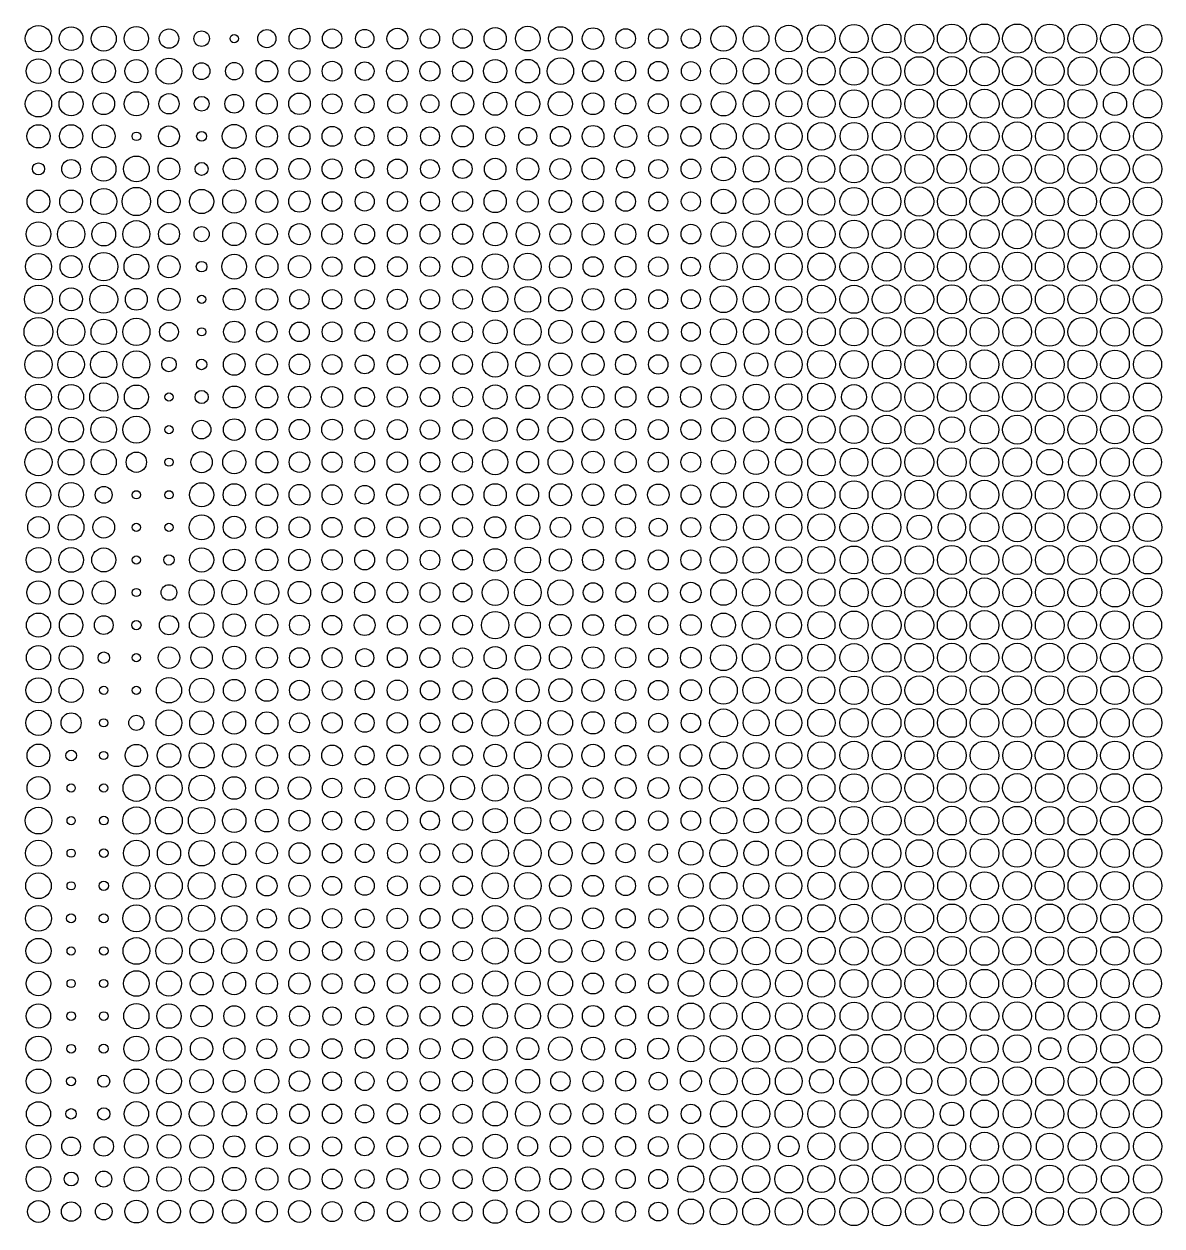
# Model space of a CAD drawing. Header units: millimetres. Extents: x 0 to 15650, y 0 to 8040.
# Drawn here: x 3943 to 5879, y 1999 to 4045 of the extents above; entities that cross this region are included whole.
import ezdxf

# ---------------------------------------------------------------- set-up
doc = ezdxf.new("R2010")
doc.units = ezdxf.units.MM
doc.layers.add('Default', color=7, linetype='Continuous', true_color=0x000000)

msp = doc.modelspace()

# ---------------------------------------------------------------- linework, layer by layer
at = {"layer": 'Default', "color": 0}
for centre, radius in [((3968, 4020), 22.4), ((4023.5, 4020), 20.1), ((4079, 4020), 21.3), ((4134.5, 4020), 20.7), ((4190, 4020), 16.5), ((4245.5, 4020), 13.2), ((4356.5, 4020), 15.5), ((4412, 4020), 17.7), ((4467.5, 4020), 16.5), ((4523, 4020), 15.7), ((4578.5, 4020), 17.6), ((4634, 4020), 16.5), ((4689.5, 4020), 16.5), ((4744.9, 4020), 18.9), ((4800.4, 4020), 21), ((4855.9, 4020), 20.3), ((4911.4, 4020), 18.4), ((4966.9, 4020), 16.7), ((5022.4, 4020), 16.5), ((5077.9, 4020), 16.4), ((5133.4, 4020), 21.5), ((5188.9, 4020), 21.8), ((5244.4, 4020), 22.6), ((5299.9, 4020), 23.4), ((5355.4, 4020), 23.9), ((5410.9, 4020), 24.4), ((5466.4, 4020), 24.6), ((5521.9, 4020), 24.7), ((5577.4, 4020), 24.8), ((5632.9, 4020), 24.8), ((5688.4, 4020), 24.7), ((5743.9, 4020), 24.6), ((5799.4, 4020), 24.5), ((5854.9, 4020), 24.1), ((4301, 4020), 7), ((5410.9, 3964.6), 24.3), ((5466.4, 3964.6), 24.6), ((5521.9, 3964.6), 24.7), ((5577.4, 3964.6), 24.8), ((5632.9, 3964.6), 24.8), ((5688.4, 3964.6), 24.4), ((5743.9, 3964.6), 24.4), ((5799.4, 3964.6), 24.4), ((5854.9, 3964.6), 24.2), ((3968, 3964.6), 21), ((4023.5, 3964.6), 19.9), ((4079, 3964.6), 19.8), ((4134.5, 3964.6), 19.6), ((4190, 3964.6), 22), ((4245.5, 3964.6), 14.2), ((4301, 3964.6), 14.8), ((4356.5, 3964.6), 18.4), ((4412, 3964.6), 17.8), ((4467.5, 3964.6), 16.8), ((4523, 3964.6), 15.9), ((4578.5, 3964.6), 18.2), ((4634, 3964.6), 17), ((4689.5, 3964.6), 17.1), ((4744.9, 3964.6), 19.8), ((4800.4, 3964.6), 20.1), ((4855.9, 3964.6), 22.5), ((4911.4, 3964.6), 17.7), ((4966.9, 3964.6), 17), ((5022.4, 3964.6), 16.7), ((5077.9, 3964.6), 16.2), ((5133.4, 3964.6), 22), ((5188.9, 3964.6), 21.8), ((5244.4, 3964.6), 22.2), ((5299.9, 3964.6), 23.5), ((5355.4, 3964.6), 23.8), ((3968, 3909.1), 22.4), ((4023.5, 3909.1), 20.6), ((4079, 3909.1), 18.5), ((4134.5, 3909.1), 20.6), ((4412, 3909.1), 18.3), ((4689.5, 3909.1), 19.1), ((4744.9, 3909.1), 19.6), ((4800.4, 3909.1), 20.5), ((4855.9, 3909.1), 20.6), ((4911.4, 3909.1), 18.5), ((5133.4, 3909.1), 20.8), ((5188.9, 3909.1), 22.2), ((5244.4, 3909.1), 22), ((5299.9, 3909.1), 23.2), ((5355.4, 3909.1), 23.9), ((5410.9, 3909.1), 24.3), ((5466.4, 3909.1), 24.6), ((5521.9, 3909.1), 24.7), ((5577.4, 3909.1), 24.7), ((5632.9, 3909.1), 24.7), ((5688.4, 3909.1), 24.7), ((5743.9, 3909.1), 24.4), ((5799.4, 3909.1), 19.8), ((5854.9, 3909.1), 24.2), ((4190, 3909.1), 17.2), ((4245.5, 3909.1), 12.6), ((4301, 3909.1), 16), ((4356.5, 3909.1), 17.7), ((4467.5, 3909.1), 16.9), ((4523, 3909.1), 16), ((4578.5, 3909.1), 16.3), ((4634, 3909.1), 15.3), ((4966.9, 3909.1), 17.2), ((5022.4, 3909.1), 17), ((5077.9, 3909.1), 16.8), ((3968, 3853.7), 19.8), ((4023.5, 3853.7), 19.8), ((4079, 3853.7), 19.4), ((4190, 3853.7), 17.7), ((4301, 3853.7), 20.3), ((4356.5, 3853.7), 18.2), ((4412, 3853.7), 17.7), ((4467.5, 3853.7), 17), ((4523, 3853.7), 16.1), ((4578.5, 3853.7), 16.1), ((4634, 3853.7), 16.1), ((4689.5, 3853.7), 18.1), ((4744.9, 3853.7), 15.9), ((4800.4, 3853.7), 15.3), ((4855.9, 3853.7), 17), ((4911.4, 3853.7), 18.5), ((4966.9, 3853.7), 18.8), ((5022.4, 3853.7), 16.5), ((5077.9, 3853.7), 17), ((5133.4, 3853.7), 21.8), ((5188.9, 3853.7), 21.8), ((5244.4, 3853.7), 22.7), ((5299.9, 3853.7), 23.3), ((5355.4, 3853.7), 23.7), ((5410.9, 3853.7), 24.3), ((5466.4, 3853.7), 24.6), ((5521.9, 3853.7), 24.8), ((5577.4, 3853.7), 24.7), ((5632.9, 3853.7), 24.6), ((5688.4, 3853.7), 24.2), ((5743.9, 3853.7), 24.4), ((5799.4, 3853.7), 24.5), ((5854.9, 3853.7), 24.2), ((4134.5, 3853.7), 7.35), ((4245.5, 3853.7), 8.41), ((3968, 3798.2), 10.3), ((4023.5, 3798.2), 16), ((4079, 3798.2), 20.8), ((4134.5, 3798.2), 22), ((4190, 3798.2), 18.5), ((4245.5, 3798.2), 11), ((4301, 3798.2), 18.6), ((4356.5, 3798.2), 17.9), ((4412, 3798.2), 18), ((4467.5, 3798.2), 17), ((4523, 3798.2), 15.6), ((4578.5, 3798.2), 16.8), ((4634, 3798.2), 16), ((4689.5, 3798.2), 16.2), ((4744.9, 3798.2), 18.3), ((4800.4, 3798.2), 18.7), ((4855.9, 3798.2), 17.7), ((4911.4, 3798.2), 18.6), ((4966.9, 3798.2), 15.3), ((5022.4, 3798.2), 16.1), ((5077.9, 3798.2), 16.7), ((5133.4, 3798.2), 20.3), ((5188.9, 3798.2), 22.2), ((5244.4, 3798.2), 22.4), ((5299.9, 3798.2), 23), ((5355.4, 3798.2), 23.8), ((5410.9, 3798.2), 24.4), ((5466.4, 3798.2), 24.6), ((5521.9, 3798.2), 24.8), ((5577.4, 3798.2), 24.5), ((5632.9, 3798.2), 24.2), ((5688.4, 3798.2), 24.6), ((5743.9, 3798.2), 24.6), ((5799.4, 3798.2), 24.5), ((5854.9, 3798.2), 24.3), ((4079, 3742.8), 22.2), ((4134.5, 3742.8), 24.1), ((5188.9, 3742.8), 22), ((5244.4, 3742.8), 23), ((5299.9, 3742.8), 23), ((5355.4, 3742.8), 23.9), ((5410.9, 3742.8), 24.3), ((5466.4, 3742.8), 24.7), ((5521.9, 3742.8), 24.6), ((5577.4, 3742.8), 24.8), ((5632.9, 3742.8), 24.8), ((5688.4, 3742.8), 24.4), ((5743.9, 3742.8), 24.2), ((5799.4, 3742.8), 24.5), ((5854.9, 3742.8), 24.4), ((3968, 3742.8), 19.4), ((4023.5, 3742.8), 19.4), ((4190, 3742.8), 19.1), ((4245.5, 3742.8), 20.6), ((4301, 3742.8), 19.6), ((4356.5, 3742.8), 18.7), ((4412, 3742.8), 18.2), ((4467.5, 3742.8), 16.6), ((4523, 3742.8), 16.3), ((4578.5, 3742.8), 17), ((4634, 3742.8), 16.1), ((4689.5, 3742.8), 17), ((4744.9, 3742.8), 18.9), ((4800.4, 3742.8), 17.9), ((4855.9, 3742.8), 18.9), ((4911.4, 3742.8), 17.3), ((4966.9, 3742.8), 16.7), ((5022.4, 3742.8), 16), ((5077.9, 3742.8), 16.3), ((5133.4, 3742.8), 20.7), ((3968, 3687.3), 21), ((4023.5, 3687.3), 23.2), ((4079, 3687.3), 20.2), ((4134.5, 3687.3), 22.9), ((4190, 3687.3), 17.9), ((4301, 3687.3), 19.6), ((4356.5, 3687.3), 17.9), ((4412, 3687.3), 18), ((4467.5, 3687.3), 17.7), ((4523, 3687.3), 16.7), ((4578.5, 3687.3), 16.9), ((4634, 3687.3), 16.9), ((4689.5, 3687.3), 17.2), ((4744.9, 3687.3), 19.9), ((4800.4, 3687.3), 19.8), ((4855.9, 3687.3), 17.7), ((4911.4, 3687.3), 18.7), ((4966.9, 3687.3), 17.4), ((5022.4, 3687.3), 16.7), ((5077.9, 3687.3), 16.8), ((5133.4, 3687.3), 21), ((5188.9, 3687.3), 22.5), ((5244.4, 3687.3), 22.7), ((5299.9, 3687.3), 23.2), ((5355.4, 3687.3), 23.9), ((5410.9, 3687.3), 24.4), ((5466.4, 3687.3), 24.6), ((5521.9, 3687.3), 24.6), ((5577.4, 3687.3), 24.7), ((5632.9, 3687.3), 24.8), ((5688.4, 3687.3), 24.4), ((5743.9, 3687.3), 24.2), ((5799.4, 3687.3), 24.4), ((5854.9, 3687.3), 24.3), ((4245.5, 3687.3), 12.9), ((3968, 3631.9), 22.2), ((4023.5, 3631.9), 18.8), ((4079, 3631.9), 24.1), ((4134.5, 3631.9), 21), ((4190, 3631.9), 18.8), ((4245.5, 3631.9), 8.98), ((4301, 3631.9), 21), ((4356.5, 3631.9), 18.8), ((4412, 3631.9), 18.9), ((4467.5, 3631.9), 16.7), ((4523, 3631.9), 16.9), ((4578.5, 3631.9), 16.8), ((4634, 3631.9), 16.7), ((4689.5, 3631.9), 17.1), ((4744.9, 3631.9), 22), ((4800.4, 3631.9), 22.9), ((4855.9, 3631.9), 18.6), ((4911.4, 3631.9), 17), ((4966.9, 3631.9), 17.6), ((5022.4, 3631.9), 16.5), ((5077.9, 3631.9), 16.2), ((5133.4, 3631.9), 23.4), ((5188.9, 3631.9), 22.4), ((5244.4, 3631.9), 22.8), ((5299.9, 3631.9), 23.2), ((5355.4, 3631.9), 23.9), ((5410.9, 3631.9), 24.4), ((5466.4, 3631.9), 24.6), ((5521.9, 3631.9), 24.6), ((5577.4, 3631.9), 24.7), ((5632.9, 3631.9), 24.7), ((5688.4, 3631.9), 24.5), ((5743.9, 3631.9), 24.5), ((5799.4, 3631.9), 24.5), ((5854.9, 3631.9), 24.3), ((3968, 3576.4), 24), ((4079, 3576.4), 23.8), ((5299.9, 3576.4), 23.8), ((5355.4, 3576.4), 23.9), ((5410.9, 3576.4), 24.4), ((5466.4, 3576.4), 24.6), ((5521.9, 3576.4), 24.7), ((5577.4, 3576.4), 24.7), ((5632.9, 3576.4), 24.6), ((5688.4, 3576.4), 24.5), ((5743.9, 3576.4), 24.6), ((5799.4, 3576.4), 24.5), ((5854.9, 3576.4), 24.4), ((4023.5, 3576.4), 19.4), ((4134.5, 3576.4), 18.6), ((4190, 3576.4), 18.9), ((4245.5, 3576.4), 7), ((4301, 3576.4), 18.6), ((4356.5, 3576.4), 18.4), ((4412, 3576.4), 16.5), ((4467.5, 3576.4), 16.5), ((4523, 3576.4), 16.4), ((4578.5, 3576.4), 17.2), ((4634, 3576.4), 16.5), ((4689.5, 3576.4), 16.6), ((4744.9, 3576.4), 21.5), ((4800.4, 3576.4), 21.9), ((4855.9, 3576.4), 19.9), ((4911.4, 3576.4), 18.4), ((4966.9, 3576.4), 17.4), ((5022.4, 3576.4), 16.3), ((5077.9, 3576.4), 16.2), ((5133.4, 3576.4), 22.7), ((5188.9, 3576.4), 22.2), ((5244.4, 3576.4), 22.2), ((3968, 3521), 24.6), ((4023.5, 3521), 23.2), ((4079, 3521), 21.6), ((4134.5, 3521), 23.2), ((4301, 3521), 18.2), ((4744.9, 3521), 20.2), ((4800.4, 3521), 22.8), ((4855.9, 3521), 19.8), ((4911.4, 3521), 18.4), ((4966.9, 3521), 17.7), ((5133.4, 3521), 22.2), ((5188.9, 3521), 21.4), ((5244.4, 3521), 22.2), ((5299.9, 3521), 23.7), ((5355.4, 3521), 23.8), ((5410.9, 3521), 24.3), ((5466.4, 3521), 24.6), ((5521.9, 3521), 24.6), ((5577.4, 3521), 24.4), ((5632.9, 3521), 24.5), ((5688.4, 3521), 24.4), ((5743.9, 3521), 24.6), ((5799.4, 3521), 24.4), ((5854.9, 3521), 24.1), ((4190, 3521), 16), ((4245.5, 3521), 7), ((4356.5, 3521), 17.4), ((4412, 3521), 16.7), ((4467.5, 3521), 16.8), ((4523, 3521), 16.5), ((4578.5, 3521), 16.2), ((4634, 3521), 17.4), ((4689.5, 3521), 16.9), ((5022.4, 3521), 16.5), ((5077.9, 3521), 16), ((3968, 3465.5), 23.4), ((4023.5, 3465.5), 22.5), ((4079, 3465.5), 22.4), ((4134.5, 3465.5), 23), ((4190, 3465.5), 12.4), ((4301, 3465.5), 18.5), ((4356.5, 3465.5), 17.9), ((4412, 3465.5), 17.6), ((4467.5, 3465.5), 16.7), ((4523, 3465.5), 16), ((4578.5, 3465.5), 17.2), ((4634, 3465.5), 16.5), ((4689.5, 3465.5), 16.7), ((4744.9, 3465.5), 21.5), ((4800.4, 3465.5), 20.5), ((4855.9, 3465.5), 19.4), ((4911.4, 3465.5), 18.8), ((4966.9, 3465.5), 17.2), ((5022.4, 3465.5), 16.5), ((5077.9, 3465.5), 16.7), ((5133.4, 3465.5), 21), ((5188.9, 3465.5), 19.8), ((5244.4, 3465.5), 22.9), ((5299.9, 3465.5), 23.8), ((5355.4, 3465.5), 23.9), ((5410.9, 3465.5), 24.3), ((5466.4, 3465.5), 24.6), ((5521.9, 3465.5), 24.3), ((5577.4, 3465.5), 24.6), ((5632.9, 3465.5), 24.5), ((5688.4, 3465.5), 24.5), ((5743.9, 3465.5), 24.4), ((5799.4, 3465.5), 24.4), ((5854.9, 3465.5), 23.9), ((4245.5, 3465.5), 8.91), ((3968, 3410.1), 22), ((4023.5, 3410.1), 21.3), ((4079, 3410.1), 23.9), ((4134.5, 3410.1), 20.4), ((4190, 3410.1), 7), ((4245.5, 3410.1), 11.2), ((4301, 3410.1), 18.6), ((4356.5, 3410.1), 18.7), ((4412, 3410.1), 18.5), ((4467.5, 3410.1), 17.8), ((4523, 3410.1), 16.4), ((4578.5, 3410.1), 17.2), ((4634, 3410.1), 16.4), ((4689.5, 3410.1), 16.6), ((4744.9, 3410.1), 20.5), ((4800.4, 3410.1), 19.8), ((4855.9, 3410.1), 21), ((4911.4, 3410.1), 18.5), ((4966.9, 3410.1), 17.5), ((5022.4, 3410.1), 16.9), ((5077.9, 3410.1), 17.7), ((5133.4, 3410.1), 21.1), ((5188.9, 3410.1), 22), ((5244.4, 3410.1), 22.3), ((5299.9, 3410.1), 23.3), ((5355.4, 3410.1), 21), ((5410.9, 3410.1), 24.4), ((5466.4, 3410.1), 24.6), ((5521.9, 3410.1), 24.6), ((5577.4, 3410.1), 24.6), ((5632.9, 3410.1), 24.8), ((5688.4, 3410.1), 24.5), ((5743.9, 3410.1), 24.6), ((5799.4, 3410.1), 24.3), ((5854.9, 3410.1), 23.8), ((3968, 3354.6), 22), ((4023.5, 3354.6), 21), ((4079, 3354.6), 21.8), ((4134.5, 3354.6), 23), ((4855.9, 3354.6), 21), ((5188.9, 3354.6), 21.5), ((5244.4, 3354.6), 22.7), ((5299.9, 3354.6), 23.2), ((5355.4, 3354.6), 23.8), ((5410.9, 3354.6), 24.4), ((5466.4, 3354.6), 24.6), ((5521.9, 3354.6), 21.7), ((5577.4, 3354.6), 24.4), ((5632.9, 3354.6), 24.6), ((5688.4, 3354.6), 24.5), ((5743.9, 3354.6), 24.6), ((5799.4, 3354.6), 24.4), ((5854.9, 3354.6), 24), ((4190, 3354.6), 7), ((4245.5, 3354.6), 15.8), ((4301, 3354.6), 18.4), ((4356.5, 3354.6), 18), ((4412, 3354.6), 17.3), ((4467.5, 3354.6), 17.7), ((4523, 3354.6), 16.5), ((4578.5, 3354.6), 17.1), ((4634, 3354.6), 16.5), ((4689.5, 3354.6), 16.8), ((4744.9, 3354.6), 20.2), ((4800.4, 3354.6), 18), ((4911.4, 3354.6), 18.2), ((4966.9, 3354.6), 17.3), ((5022.4, 3354.6), 17), ((5077.9, 3354.6), 16.9), ((5133.4, 3354.6), 20.1), ((3968, 3299.2), 23), ((4023.5, 3299.2), 21.8), ((4079, 3299.2), 21.3), ((4134.5, 3299.2), 17.3), ((4245.5, 3299.2), 18.1), ((4301, 3299.2), 19.6), ((4356.5, 3299.2), 18.4), ((4412, 3299.2), 17.5), ((4467.5, 3299.2), 17.1), ((4523, 3299.2), 16.8), ((4578.5, 3299.2), 17.4), ((4634, 3299.2), 16.7), ((4689.5, 3299.2), 16.9), ((4744.9, 3299.2), 21.4), ((4800.4, 3299.2), 18.4), ((4855.9, 3299.2), 21), ((4911.4, 3299.2), 18.8), ((4966.9, 3299.2), 18), ((5022.4, 3299.2), 17), ((5077.9, 3299.2), 16.9), ((5133.4, 3299.2), 20.2), ((5188.9, 3299.2), 21), ((5244.4, 3299.2), 22.4), ((5299.9, 3299.2), 23.3), ((5355.4, 3299.2), 23.7), ((5410.9, 3299.2), 24.3), ((5466.4, 3299.2), 24.6), ((5521.9, 3299.2), 24.4), ((5577.4, 3299.2), 24.5), ((5632.9, 3299.2), 24.5), ((5688.4, 3299.2), 21.8), ((5743.9, 3299.2), 23.7), ((5799.4, 3299.2), 24.4), ((5854.9, 3299.2), 23.8), ((4190, 3299.2), 7), ((3968, 3243.7), 21.1), ((4023.5, 3243.7), 21), ((4079, 3243.7), 14.3), ((4245.5, 3243.7), 20.6), ((4301, 3243.7), 18.9), ((4356.5, 3243.7), 18.4), ((4412, 3243.7), 17.7), ((4467.5, 3243.7), 17), ((4523, 3243.7), 16), ((4578.5, 3243.7), 18.2), ((4634, 3243.7), 17.3), ((4689.5, 3243.7), 17.3), ((4744.9, 3243.7), 18.9), ((4800.4, 3243.7), 18.5), ((4855.9, 3243.7), 18.8), ((4911.4, 3243.7), 18.4), ((4966.9, 3243.7), 17.1), ((5022.4, 3243.7), 18.3), ((5077.9, 3243.7), 16.7), ((5133.4, 3243.7), 21.3), ((5188.9, 3243.7), 21.2), ((5244.4, 3243.7), 22), ((5299.9, 3243.7), 23.1), ((5355.4, 3243.7), 23.8), ((5410.9, 3243.7), 24.3), ((5466.4, 3243.7), 24.6), ((5521.9, 3243.7), 24.5), ((5577.4, 3243.7), 24.6), ((5632.9, 3243.7), 24.4), ((5688.4, 3243.7), 24.5), ((5743.9, 3243.7), 24.5), ((5799.4, 3243.7), 24.5), ((5854.9, 3243.7), 22.2), ((4134.5, 3243.7), 7), ((4190, 3243.7), 7), ((5299.9, 3188.3), 23), ((5355.4, 3188.3), 23.9), ((5410.9, 3188.3), 24.2), ((5521.9, 3188.3), 23.3), ((5577.4, 3188.3), 24.6), ((5632.9, 3188.3), 24.4), ((5688.4, 3188.3), 24.5), ((5743.9, 3188.3), 24.5), ((5799.4, 3188.3), 24.5), ((5854.9, 3188.3), 24.3), ((3968, 3188.3), 18.3), ((4023.5, 3188.3), 21.8), ((4079, 3188.3), 18.4), ((4134.5, 3188.3), 7), ((4190, 3188.3), 7), ((4245.5, 3188.3), 21.3), ((4301, 3188.3), 18.9), ((4356.5, 3188.3), 18.2), ((4412, 3188.3), 17.7), ((4467.5, 3188.3), 17), ((4523, 3188.3), 16.4), ((4578.5, 3188.3), 17.7), ((4634, 3188.3), 17.2), ((4689.5, 3188.3), 16.7), ((4744.9, 3188.3), 18.1), ((4800.4, 3188.3), 20.6), ((4855.9, 3188.3), 17.3), ((4911.4, 3188.3), 17.2), ((4966.9, 3188.3), 16.7), ((5022.4, 3188.3), 15.4), ((5077.9, 3188.3), 16.7), ((5133.4, 3188.3), 22.2), ((5188.9, 3188.3), 21.4), ((5244.4, 3188.3), 22.2), ((5466.4, 3188.3), 20.6), ((3968, 3132.8), 21), ((4023.5, 3132.8), 21), ((4079, 3132.8), 20.4), ((4245.5, 3132.8), 20.6), ((4301, 3132.8), 18.4), ((4356.5, 3132.8), 18.6), ((4412, 3132.8), 18.2), ((4467.5, 3132.8), 17.4), ((4578.5, 3132.8), 17.4), ((4744.9, 3132.8), 19.1), ((4800.4, 3132.8), 21.7), ((4855.9, 3132.8), 18.8), ((4911.4, 3132.8), 17.9), ((5077.9, 3132.8), 17.1), ((5133.4, 3132.8), 22.7), ((5188.9, 3132.8), 22.3), ((5244.4, 3132.8), 22.2), ((5299.9, 3132.8), 23), ((5355.4, 3132.8), 23.7), ((5410.9, 3132.8), 24.2), ((5466.4, 3132.8), 24.2), ((5521.9, 3132.8), 24.6), ((5577.4, 3132.8), 24.5), ((5632.9, 3132.8), 24.5), ((5688.4, 3132.8), 24.4), ((5743.9, 3132.8), 24.7), ((5799.4, 3132.8), 24.5), ((5854.9, 3132.8), 23.9), ((4134.5, 3132.8), 7), ((4190, 3132.8), 8.76), ((4523, 3132.8), 16.9), ((4634, 3132.8), 16.7), ((4689.5, 3132.8), 16.9), ((4966.9, 3132.8), 16.2), ((5022.4, 3132.8), 17), ((3968, 3077.4), 19.8), ((4023.5, 3077.4), 20.6), ((4079, 3077.4), 19.6), ((4190, 3077.4), 13.3), ((4245.5, 3077.4), 21.3), ((4301, 3077.4), 21.1), ((4356.5, 3077.4), 20.5), ((4412, 3077.4), 19), ((4467.5, 3077.4), 17.4), ((4523, 3077.4), 17.4), ((4578.5, 3077.4), 17.6), ((4634, 3077.4), 16.9), ((4689.5, 3077.4), 16), ((4744.9, 3077.4), 21.9), ((4800.4, 3077.4), 22.7), ((4855.9, 3077.4), 21.4), ((4911.4, 3077.4), 16.6), ((4966.9, 3077.4), 16.7), ((5022.4, 3077.4), 16.3), ((5077.9, 3077.4), 17.4), ((5133.4, 3077.4), 21.8), ((5188.9, 3077.4), 23.2), ((5244.4, 3077.4), 22), ((5299.9, 3077.4), 23.1), ((5355.4, 3077.4), 24.1), ((5410.9, 3077.4), 24.5), ((5466.4, 3077.4), 24.7), ((5521.9, 3077.4), 24.7), ((5577.4, 3077.4), 24.7), ((5632.9, 3077.4), 24.3), ((5688.4, 3077.4), 24.4), ((5743.9, 3077.4), 24.5), ((5799.4, 3077.4), 24.6), ((5854.9, 3077.4), 24.3), ((4134.5, 3077.4), 7), ((3968, 3021.9), 20.6), ((4023.5, 3021.9), 20), ((4079, 3021.9), 16), ((4134.5, 3021.9), 7.92), ((4190, 3021.9), 16.4), ((4245.5, 3021.9), 20.8), ((4301, 3021.9), 19.1), ((4356.5, 3021.9), 18.7), ((4412, 3021.9), 17), ((4467.5, 3021.9), 16.6), ((4523, 3021.9), 17.7), ((4578.5, 3021.9), 16.9), ((4634, 3021.9), 17.1), ((4689.5, 3021.9), 16.7), ((4744.9, 3021.9), 23.2), ((4800.4, 3021.9), 21.3), ((4855.9, 3021.9), 18.3), ((4911.4, 3021.9), 17.6), ((4966.9, 3021.9), 17.2), ((5022.4, 3021.9), 16.3), ((5077.9, 3021.9), 17.7), ((5133.4, 3021.9), 20.5), ((5188.9, 3021.9), 23.7), ((5244.4, 3021.9), 21.5), ((5299.9, 3021.9), 23.1), ((5355.4, 3021.9), 24), ((5410.9, 3021.9), 24.6), ((5466.4, 3021.9), 24.6), ((5521.9, 3021.9), 24.7), ((5577.4, 3021.9), 24.6), ((5632.9, 3021.9), 24.6), ((5688.4, 3021.9), 24.5), ((5743.9, 3021.9), 23.9), ((5799.4, 3021.9), 24.4), ((5854.9, 3021.9), 23.9), ((3968, 2966.5), 20.6), ((4023.5, 2966.5), 20.2), ((4800.4, 2966.5), 21.4), ((5133.4, 2966.5), 22), ((5188.9, 2966.5), 23.4), ((5244.4, 2966.5), 22), ((5299.9, 2966.5), 23.1), ((5355.4, 2966.5), 24), ((5410.9, 2966.5), 24.4), ((5466.4, 2966.5), 24.4), ((5521.9, 2966.5), 24.6), ((5577.4, 2966.5), 24.4), ((5632.9, 2966.5), 24.6), ((5688.4, 2966.5), 24.6), ((5743.9, 2966.5), 24.6), ((5799.4, 2966.5), 24.5), ((5854.9, 2966.5), 24.1), ((4079, 2966.5), 9.75), ((4134.5, 2966.5), 7), ((4190, 2966.5), 18.4), ((4245.5, 2966.5), 18.2), ((4301, 2966.5), 19.4), ((4356.5, 2966.5), 17.9), ((4412, 2966.5), 16.9), ((4467.5, 2966.5), 17.1), ((4523, 2966.5), 15.4), ((4578.5, 2966.5), 16.9), ((4634, 2966.5), 17), ((4689.5, 2966.5), 16.6), ((4744.9, 2966.5), 18.9), ((4855.9, 2966.5), 18.8), ((4911.4, 2966.5), 18.5), ((4966.9, 2966.5), 17.3), ((5022.4, 2966.5), 16.2), ((5077.9, 2966.5), 17.7), ((3968, 2911), 21.3), ((4023.5, 2911), 20.5), ((4190, 2911), 21.5), ((4245.5, 2911), 20.7), ((4301, 2911), 18.5), ((4356.5, 2911), 18.7), ((4412, 2911), 17), ((4467.5, 2911), 16.7), ((4523, 2911), 16.2), ((4578.5, 2911), 17.3), ((4634, 2911), 16.3), ((4689.5, 2911), 16.2), ((4744.9, 2911), 20.8), ((4800.4, 2911), 19.4), ((4855.9, 2911), 19.7), ((4911.4, 2911), 18.8), ((4966.9, 2911), 17.2), ((5022.4, 2911), 16.8), ((5077.9, 2911), 17.9), ((5133.4, 2911), 23.5), ((5188.9, 2911), 22.5), ((5244.4, 2911), 22.2), ((5299.9, 2911), 23), ((5355.4, 2911), 24.1), ((5410.9, 2911), 24.6), ((5466.4, 2911), 24.4), ((5521.9, 2911), 24.5), ((5577.4, 2911), 24.4), ((5632.9, 2911), 24.6), ((5688.4, 2911), 24.6), ((5743.9, 2911), 24.6), ((5799.4, 2911), 24.3), ((5854.9, 2911), 23.9), ((4079, 2911), 7), ((4134.5, 2911), 7), ((3968, 2855.6), 21.5), ((4023.5, 2855.6), 17.1), ((4134.5, 2855.6), 12.8), ((4190, 2855.6), 22), ((4245.5, 2855.6), 20.3), ((4301, 2855.6), 19.3), ((4356.5, 2855.6), 18.8), ((4412, 2855.6), 16.8), ((4467.5, 2855.6), 17.4), ((4523, 2855.6), 16.1), ((4578.5, 2855.6), 17.4), ((4634, 2855.6), 16.6), ((4689.5, 2855.6), 16.7), ((4744.9, 2855.6), 22.5), ((4800.4, 2855.6), 21.5), ((4855.9, 2855.6), 20.8), ((4911.4, 2855.6), 18.9), ((4966.9, 2855.6), 17.3), ((5022.4, 2855.6), 16.3), ((5077.9, 2855.6), 16.5), ((5133.4, 2855.6), 23.6), ((5188.9, 2855.6), 21.9), ((5244.4, 2855.6), 22.2), ((5299.9, 2855.6), 23.3), ((5355.4, 2855.6), 24.3), ((5410.9, 2855.6), 24.4), ((5466.4, 2855.6), 24.5), ((5521.9, 2855.6), 24.6), ((5577.4, 2855.6), 24.4), ((5632.9, 2855.6), 24.4), ((5688.4, 2855.6), 24.4), ((5743.9, 2855.6), 24.6), ((5799.4, 2855.6), 24.4), ((5854.9, 2855.6), 24.4), ((4079, 2855.6), 7), ((4800.4, 2800.1), 22.8), ((5133.4, 2800.1), 23), ((5299.9, 2800.1), 23.1), ((5355.4, 2800.1), 24.1), ((5410.9, 2800.1), 24.6), ((5466.4, 2800.1), 24.6), ((5521.9, 2800.1), 24.5), ((5577.4, 2800.1), 24.4), ((5632.9, 2800.1), 24.4), ((5688.4, 2800.1), 24.6), ((5743.9, 2800.1), 24.6), ((5799.4, 2800.1), 24.4), ((5854.9, 2800.1), 24.1), ((3968, 2800.1), 19.4), ((4023.5, 2800.1), 9.05), ((4079, 2800.1), 7), ((4134.5, 2800.1), 18.9), ((4190, 2800.1), 20.1), ((4245.5, 2800.1), 21.3), ((4301, 2800.1), 19.8), ((4356.5, 2800.1), 18), ((4412, 2800.1), 17.1), ((4467.5, 2800.1), 17.6), ((4523, 2800.1), 16), ((4578.5, 2800.1), 17.6), ((4634, 2800.1), 17), ((4689.5, 2800.1), 16.6), ((4744.9, 2800.1), 19.2), ((4855.9, 2800.1), 20.1), ((4911.4, 2800.1), 19.1), ((4966.9, 2800.1), 17.1), ((5022.4, 2800.1), 17), ((5077.9, 2800.1), 18.4), ((5188.9, 2800.1), 22.2), ((5244.4, 2800.1), 22), ((3968, 2744.7), 19.5), ((4134.5, 2744.7), 22.7), ((4190, 2744.7), 22.2), ((4245.5, 2744.7), 21.8), ((4301, 2744.7), 19.2), ((4356.5, 2744.7), 19), ((4412, 2744.7), 19.1), ((4523, 2744.7), 16.7), ((4578.5, 2744.7), 20.1), ((4634, 2744.7), 23), ((4689.5, 2744.7), 20.2), ((4744.9, 2744.7), 22.2), ((4800.4, 2744.7), 22.7), ((4855.9, 2744.7), 19.4), ((4911.4, 2744.7), 17.1), ((4966.9, 2744.7), 17.7), ((5022.4, 2744.7), 17.7), ((5077.9, 2744.7), 18.8), ((5133.4, 2744.7), 23.6), ((5188.9, 2744.7), 21.4), ((5244.4, 2744.7), 22.2), ((5299.9, 2744.7), 23.1), ((5355.4, 2744.7), 24.2), ((5410.9, 2744.7), 24.6), ((5466.4, 2744.7), 24.4), ((5521.9, 2744.7), 24.4), ((5577.4, 2744.7), 24.2), ((5632.9, 2744.7), 24.6), ((5688.4, 2744.7), 24.4), ((5743.9, 2744.7), 24.6), ((5799.4, 2744.7), 24.4), ((5854.9, 2744.7), 23.8), ((4023.5, 2744.7), 7), ((4079, 2744.7), 7), ((4467.5, 2744.7), 16.5), ((3968, 2689.2), 22.7), ((4134.5, 2689.2), 23.2), ((4190, 2689.2), 22.7), ((4245.5, 2689.2), 22.5), ((4301, 2689.2), 20), ((4356.5, 2689.2), 19.3), ((4412, 2689.2), 17.7), ((4467.5, 2689.2), 16.1), ((4523, 2689.2), 15.8), ((4578.5, 2689.2), 17.4), ((4634, 2689.2), 16.2), ((4689.5, 2689.2), 16.7), ((4744.9, 2689.2), 20.6), ((4800.4, 2689.2), 22.3), ((4855.9, 2689.2), 17.3), ((4911.4, 2689.2), 17.2), ((4966.9, 2689.2), 16.3), ((5022.4, 2689.2), 16.4), ((5077.9, 2689.2), 16.6), ((5133.4, 2689.2), 22.4), ((5188.9, 2689.2), 20.8), ((5244.4, 2689.2), 21.7), ((5299.9, 2689.2), 23.2), ((5355.4, 2689.2), 24.1), ((5410.9, 2689.2), 24.6), ((5466.4, 2689.2), 24.6), ((5521.9, 2689.2), 24.4), ((5577.4, 2689.2), 24.2), ((5632.9, 2689.2), 24.3), ((5688.4, 2689.2), 24.2), ((5743.9, 2689.2), 24.4), ((5799.4, 2689.2), 24.4), ((5854.9, 2689.2), 24.4), ((4023.5, 2689.2), 7), ((4079, 2689.2), 7.35), ((3968, 2633.8), 21.9), ((4023.5, 2633.8), 7), ((4079, 2633.8), 7.28), ((4134.5, 2633.8), 22), ((4190, 2633.8), 19.8), ((4245.5, 2633.8), 21.7), ((4301, 2633.8), 19.4), ((4356.5, 2633.8), 17.9), ((4412, 2633.8), 17.8), ((4467.5, 2633.8), 16.6), ((4523, 2633.8), 15.9), ((4578.5, 2633.8), 16.8), ((4634, 2633.8), 16.4), ((4689.5, 2633.8), 16.4), ((4744.9, 2633.8), 22.7), ((4800.4, 2633.8), 22.9), ((4855.9, 2633.8), 19.8), ((4911.4, 2633.8), 18.4), ((4966.9, 2633.8), 16.2), ((5022.4, 2633.8), 15.6), ((5077.9, 2633.8), 20.5), ((5133.4, 2633.8), 23), ((5188.9, 2633.8), 20.7), ((5244.4, 2633.8), 21.9), ((5299.9, 2633.8), 23.1), ((5355.4, 2633.8), 24.2), ((5410.9, 2633.8), 24.1), ((5466.4, 2633.8), 23), ((5521.9, 2633.8), 23.9), ((5577.4, 2633.8), 24.4), ((5632.9, 2633.8), 24), ((5688.4, 2633.8), 24.4), ((5743.9, 2633.8), 24.4), ((5799.4, 2633.8), 24.4), ((5854.9, 2633.8), 24.1), ((3968, 2578.3), 21.8), ((4134.5, 2578.3), 22.8), ((4190, 2578.3), 22.7), ((4245.5, 2578.3), 22.7), ((4301, 2578.3), 19.8), ((4744.9, 2578.3), 22), ((4800.4, 2578.3), 22.7), ((5077.9, 2578.3), 21), ((5133.4, 2578.3), 22.9), ((5188.9, 2578.3), 21.5), ((5244.4, 2578.3), 22), ((5299.9, 2578.3), 23.1), ((5355.4, 2578.3), 23.9), ((5410.9, 2578.3), 24.6), ((5466.4, 2578.3), 24.4), ((5521.9, 2578.3), 24.1), ((5577.4, 2578.3), 23.7), ((5632.9, 2578.3), 24.2), ((5688.4, 2578.3), 24.7), ((5743.9, 2578.3), 24.4), ((5799.4, 2578.3), 24.4), ((5854.9, 2578.3), 24.2), ((4023.5, 2578.3), 7), ((4079, 2578.3), 8.06), ((4356.5, 2578.3), 17.3), ((4412, 2578.3), 18.1), ((4467.5, 2578.3), 16.1), ((4523, 2578.3), 16.2), ((4578.5, 2578.3), 16.8), ((4634, 2578.3), 16.7), ((4689.5, 2578.3), 16.6), ((4855.9, 2578.3), 18.4), ((4911.4, 2578.3), 17.8), ((4966.9, 2578.3), 16.7), ((5022.4, 2578.3), 16), ((3968, 2522.9), 21.9), ((4134.5, 2522.9), 23), ((4190, 2522.9), 22), ((4245.5, 2522.9), 22.3), ((4301, 2522.9), 21.6), ((4356.5, 2522.9), 16.2), ((4412, 2522.9), 17.7), ((4467.5, 2522.9), 16.6), ((4523, 2522.9), 15.8), ((4578.5, 2522.9), 17.4), ((4634, 2522.9), 16.9), ((4689.5, 2522.9), 16.8), ((4744.9, 2522.9), 21.7), ((4800.4, 2522.9), 22), ((4855.9, 2522.9), 18.5), ((4911.4, 2522.9), 17.8), ((4966.9, 2522.9), 16.3), ((5022.4, 2522.9), 16), ((5077.9, 2522.9), 21.5), ((5133.4, 2522.9), 23), ((5188.9, 2522.9), 22.9), ((5244.4, 2522.9), 21.7), ((5299.9, 2522.9), 23.2), ((5355.4, 2522.9), 23.9), ((5410.9, 2522.9), 24.6), ((5466.4, 2522.9), 24.5), ((5521.9, 2522.9), 24.4), ((5577.4, 2522.9), 24.1), ((5632.9, 2522.9), 24.1), ((5688.4, 2522.9), 24.4), ((5743.9, 2522.9), 24.5), ((5799.4, 2522.9), 24.3), ((5854.9, 2522.9), 23.9), ((4023.5, 2522.9), 7.64), ((4079, 2522.9), 7.56), ((3968, 2467.4), 21.4), ((4134.5, 2467.4), 22.7), ((4190, 2467.4), 22.3), ((4245.5, 2467.4), 20.3), ((4301, 2467.4), 21.3), ((4356.5, 2467.4), 16.8), ((4412, 2467.4), 16.6), ((4467.5, 2467.4), 16.2), ((4523, 2467.4), 16), ((4578.5, 2467.4), 17.3), ((4634, 2467.4), 16.3), ((4689.5, 2467.4), 16.6), ((4744.9, 2467.4), 22.2), ((4800.4, 2467.4), 21.5), ((4855.9, 2467.4), 19.3), ((4911.4, 2467.4), 18.4), ((4966.9, 2467.4), 16), ((5022.4, 2467.4), 15.5), ((5077.9, 2467.4), 22), ((5133.4, 2467.4), 23), ((5188.9, 2467.4), 23.5), ((5244.4, 2467.4), 21.8), ((5299.9, 2467.4), 23.2), ((5355.4, 2467.4), 23.9), ((5410.9, 2467.4), 24.5), ((5466.4, 2467.4), 24.6), ((5521.9, 2467.4), 24.6), ((5577.4, 2467.4), 24.4), ((5632.9, 2467.4), 24.1), ((5688.4, 2467.4), 24), ((5743.9, 2467.4), 24.2), ((5799.4, 2467.4), 24.3), ((5854.9, 2467.4), 23), ((4023.5, 2467.4), 7), ((4079, 2467.4), 7.28), ((5133.4, 2412), 22.7), ((5188.9, 2412), 23.9), ((5244.4, 2412), 22.6), ((5299.9, 2412), 23), ((5355.4, 2412), 23.8), ((5410.9, 2412), 24.4), ((5466.4, 2412), 24.5), ((5521.9, 2412), 24.5), ((5577.4, 2412), 24.1), ((5632.9, 2412), 24.4), ((5688.4, 2412), 24.2), ((5743.9, 2412), 24.3), ((5799.4, 2412), 24.2), ((5854.9, 2412), 23.8), ((3968, 2412), 20.8), ((4023.5, 2412), 7), ((4079, 2412), 7), ((4134.5, 2412), 21.8), ((4190, 2412), 21.3), ((4245.5, 2412), 19.4), ((4301, 2412), 19.3), ((4356.5, 2412), 18.2), ((4412, 2412), 18.2), ((4467.5, 2412), 17.1), ((4523, 2412), 16.5), ((4578.5, 2412), 17), ((4634, 2412), 16.7), ((4689.5, 2412), 16.8), ((4744.9, 2412), 21.5), ((4800.4, 2412), 21), ((4855.9, 2412), 20.8), ((4911.4, 2412), 17.7), ((4966.9, 2412), 16.3), ((5022.4, 2412), 16.5), ((5077.9, 2412), 21.8), ((3968, 2356.6), 20.7), ((4134.5, 2356.6), 21.5), ((4190, 2356.6), 20.8), ((4245.5, 2356.6), 18.1), ((4301, 2356.6), 17.7), ((4356.5, 2356.6), 16.9), ((4412, 2356.6), 17), ((4578.5, 2356.6), 17.8), ((4634, 2356.6), 16.9), ((4689.5, 2356.6), 16.8), ((4744.9, 2356.6), 21.1), ((4800.4, 2356.6), 21.5), ((4855.9, 2356.6), 20.7), ((4911.4, 2356.6), 18), ((4966.9, 2356.6), 17), ((5022.4, 2356.6), 16.8), ((5077.9, 2356.6), 22.2), ((5133.4, 2356.6), 22.7), ((5188.9, 2356.6), 23.4), ((5244.4, 2356.6), 22.6), ((5299.9, 2356.6), 22.9), ((5355.4, 2356.6), 23.8), ((5410.9, 2356.6), 24.4), ((5466.4, 2356.6), 24.4), ((5521.9, 2356.6), 24.3), ((5577.4, 2356.6), 24.2), ((5632.9, 2356.6), 24.2), ((5688.4, 2356.6), 23.9), ((5743.9, 2356.6), 24), ((5799.4, 2356.6), 24.3), ((5854.9, 2356.6), 20.2), ((4023.5, 2356.6), 7.49), ((4079, 2356.6), 7.42), ((4467.5, 2356.6), 15.6), ((4523, 2356.6), 15.4), ((3968, 2301.1), 21.3), ((4134.5, 2301.1), 21.3), ((4190, 2301.1), 21.2), ((4245.5, 2301.1), 19.1), ((4301, 2301.1), 18.3), ((4356.5, 2301.1), 16.8), ((4412, 2301.1), 16), ((4467.5, 2301.1), 16.9), ((4523, 2301.1), 16.2), ((4578.5, 2301.1), 17.9), ((4634, 2301.1), 17.2), ((4689.5, 2301.1), 17), ((4744.9, 2301.1), 20.1), ((4800.4, 2301.1), 18.6), ((4855.9, 2301.1), 20), ((4911.4, 2301.1), 19.6), ((4966.9, 2301.1), 16.8), ((5022.4, 2301.1), 17.9), ((5077.9, 2301.1), 22.3), ((5133.4, 2301.1), 22.5), ((5188.9, 2301.1), 23), ((5244.4, 2301.1), 22.7), ((5299.9, 2301.1), 23.2), ((5355.4, 2301.1), 23.8), ((5410.9, 2301.1), 24.4), ((5466.4, 2301.1), 24.6), ((5521.9, 2301.1), 24.4), ((5577.4, 2301.1), 23.4), ((5632.9, 2301.1), 23.5), ((5688.4, 2301.1), 18.7), ((5743.9, 2301.1), 24.2), ((5799.4, 2301.1), 24.3), ((5854.9, 2301.1), 23.9), ((4023.5, 2301.1), 7.35), ((4079, 2301.1), 7.64), ((3968, 2245.7), 20.8), ((4023.5, 2245.7), 7.64), ((4079, 2245.7), 10.3), ((4134.5, 2245.7), 20.8), ((4190, 2245.7), 21.2), ((4245.5, 2245.7), 19.8), ((4301, 2245.7), 18.7), ((4356.5, 2245.7), 20.3), ((4412, 2245.7), 17.5), ((4467.5, 2245.7), 15.9), ((4523, 2245.7), 15.8), ((4578.5, 2245.7), 16.5), ((4634, 2245.7), 16.5), ((4689.5, 2245.7), 16.9), ((4744.9, 2245.7), 20.6), ((4800.4, 2245.7), 20.2), ((4855.9, 2245.7), 16.5), ((4911.4, 2245.7), 17.2), ((4966.9, 2245.7), 16.9), ((5022.4, 2245.7), 15.2), ((5077.9, 2245.7), 17.8), ((5133.4, 2245.7), 23), ((5188.9, 2245.7), 23), ((5244.4, 2245.7), 22.8), ((5299.9, 2245.7), 20.2), ((5355.4, 2245.7), 23.9), ((5410.9, 2245.7), 24.4), ((5466.4, 2245.7), 21.4), ((5521.9, 2245.7), 24), ((5577.4, 2245.7), 23.9), ((5632.9, 2245.7), 24.3), ((5688.4, 2245.7), 23.9), ((5743.9, 2245.7), 24.3), ((5799.4, 2245.7), 24.4), ((5854.9, 2245.7), 23.9), ((3968, 2190.2), 20.6), ((4134.5, 2190.2), 20.8), ((4190, 2190.2), 20.6), ((4245.5, 2190.2), 21), ((4301, 2190.2), 20.6), ((4744.9, 2190.2), 20.6), ((4800.4, 2190.2), 20.9), ((5133.4, 2190.2), 22.3), ((5188.9, 2190.2), 23.4), ((5244.4, 2190.2), 23.4), ((5299.9, 2190.2), 22.9), ((5355.4, 2190.2), 23.8), ((5410.9, 2190.2), 24.4), ((5466.4, 2190.2), 24.4), ((5521.9, 2190.2), 20), ((5577.4, 2190.2), 23.5), ((5632.9, 2190.2), 23.9), ((5688.4, 2190.2), 24.1), ((5743.9, 2190.2), 24.2), ((5799.4, 2190.2), 23.9), ((5854.9, 2190.2), 23.9), ((4023.5, 2190.2), 8.84), ((4079, 2190.2), 10.5), ((4356.5, 2190.2), 17), ((4412, 2190.2), 16.6), ((4467.5, 2190.2), 16.6), ((4523, 2190.2), 15.5), ((4578.5, 2190.2), 17.2), ((4634, 2190.2), 16.7), ((4689.5, 2190.2), 16.3), ((4855.9, 2190.2), 17.7), ((4911.4, 2190.2), 17.2), ((4966.9, 2190.2), 17.3), ((5022.4, 2190.2), 15.9), ((5077.9, 2190.2), 16.5), ((3968, 2134.8), 20.9), ((4023.5, 2134.8), 15.9), ((4079, 2134.8), 16.5), ((4134.5, 2134.8), 20.1), ((4190, 2134.8), 20), ((4245.5, 2134.8), 19.8), ((4301, 2134.8), 18), ((4356.5, 2134.8), 17.7), ((4412, 2134.8), 16.6), ((4467.5, 2134.8), 16.2), ((4523, 2134.8), 15.9), ((4578.5, 2134.8), 17.7), ((4634, 2134.8), 17.7), ((4689.5, 2134.8), 16.2), ((4744.9, 2134.8), 20.6), ((4800.4, 2134.8), 16.6), ((4855.9, 2134.8), 17.4), ((4911.4, 2134.8), 17.3), ((4966.9, 2134.8), 17), ((5022.4, 2134.8), 16.7), ((5077.9, 2134.8), 21.7), ((5133.4, 2134.8), 22.7), ((5188.9, 2134.8), 23.2), ((5244.4, 2134.8), 17.6), ((5299.9, 2134.8), 23), ((5355.4, 2134.8), 23.8), ((5410.9, 2134.8), 24.3), ((5466.4, 2134.8), 23.7), ((5521.9, 2134.8), 23.4), ((5577.4, 2134.8), 24), ((5632.9, 2134.8), 23.5), ((5688.4, 2134.8), 22.7), ((5743.9, 2134.8), 24), ((5799.4, 2134.8), 23.8), ((5854.9, 2134.8), 24), ((3968, 2079.3), 21), ((4023.5, 2079.3), 11.8), ((4079, 2079.3), 13.6), ((4134.5, 2079.3), 20.8), ((4190, 2079.3), 20.6), ((4245.5, 2079.3), 20.5), ((4301, 2079.3), 19.8), ((4356.5, 2079.3), 18.8), ((4412, 2079.3), 17.8), ((4467.5, 2079.3), 16.9), ((4523, 2079.3), 16.1), ((4578.5, 2079.3), 17.8), ((4634, 2079.3), 16.5), ((4689.5, 2079.3), 16.2), ((4744.9, 2079.3), 20.3), ((4800.4, 2079.3), 20.6), ((4855.9, 2079.3), 18), ((4911.4, 2079.3), 17.7), ((4966.9, 2079.3), 16.4), ((5022.4, 2079.3), 16.3), ((5077.9, 2079.3), 22.1), ((5133.4, 2079.3), 23), ((5188.9, 2079.3), 23.2), ((5244.4, 2079.3), 23.7), ((5299.9, 2079.3), 22.8), ((5355.4, 2079.3), 23.9), ((5410.9, 2079.3), 24.1), ((5466.4, 2079.3), 23.9), ((5521.9, 2079.3), 23.5), ((5577.4, 2079.3), 24.1), ((5632.9, 2079.3), 23.9), ((5688.4, 2079.3), 23.5), ((5743.9, 2079.3), 24), ((5799.4, 2079.3), 23.2), ((5854.9, 2079.3), 24.1), ((5133.4, 2023.9), 22.7), ((5188.9, 2023.9), 22.9), ((5244.4, 2023.9), 23.2), ((5299.9, 2023.9), 23), ((5355.4, 2023.9), 23.9), ((5410.9, 2023.9), 24), ((5466.4, 2023.9), 23.3), ((5577.4, 2023.9), 24.2), ((5632.9, 2023.9), 24.4), ((5688.4, 2023.9), 23.6), ((5743.9, 2023.9), 23.3), ((5799.4, 2023.9), 23.8), ((5854.9, 2023.9), 23.8), ((3968, 2023.9), 18.6), ((4023.5, 2023.9), 16.5), ((4079, 2023.9), 14.1), ((4134.5, 2023.9), 19.4), ((4190, 2023.9), 19.4), ((4245.5, 2023.9), 19.4), ((4301, 2023.9), 20), ((4356.5, 2023.9), 17.7), ((4412, 2023.9), 18.6), ((4467.5, 2023.9), 17), ((4523, 2023.9), 16.1), ((4578.5, 2023.9), 17), ((4634, 2023.9), 16.6), ((4689.5, 2023.9), 16.2), ((4744.9, 2023.9), 20), ((4800.4, 2023.9), 18.9), ((4855.9, 2023.9), 18.2), ((4911.4, 2023.9), 18.4), ((4966.9, 2023.9), 16.7), ((5022.4, 2023.9), 15.9), ((5077.9, 2023.9), 21.3), ((5521.9, 2023.9), 19.8)]:
    msp.add_circle(centre, radius, dxfattribs=at)

doc.saveas('drawing.dxf')
